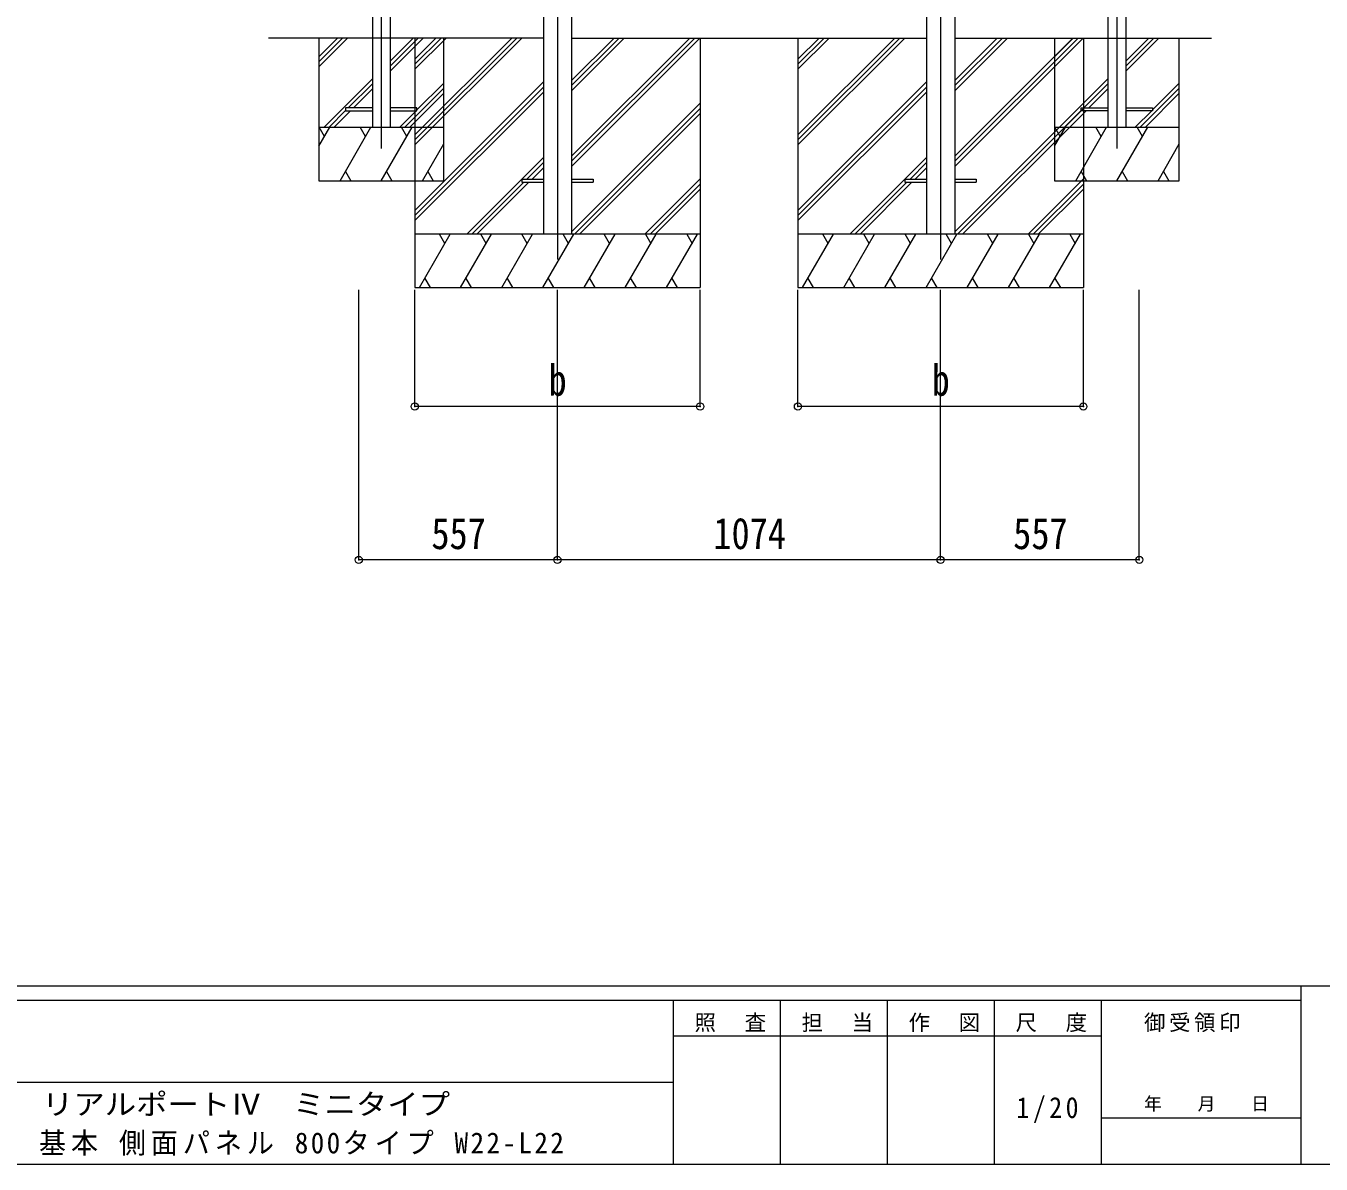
# Model space of a CAD drawing. Units: millimetres at full size, sheet at 1:20. Extents: x -5590 to 5652, y -3902 to 3858.
# Drawn here: x 18 to 3648, y -3902 to -710 of the extents above; entities that cross this region are included whole.
import ezdxf
from ezdxf.enums import TextEntityAlignment as Align

# ---------------------------------------------------------------- set-up
doc = ezdxf.new("R2010")
doc.units = ezdxf.units.MM
doc.header["$LTSCALE"] = 20
doc.header["$PDMODE"] = 32
doc.header["$PDSIZE"] = 20
for name, color, linetype, lineweight in [('0-0_0', 7, 'Continuous', 9), ('0-1_本体', 4, 'Continuous', 9), ('0-2_部品', 7, 'Continuous', 9), ('0-8_PARTS2', 2, 'Continuous', 9), ('0-A_寸法', 6, 'Continuous', 9), ('1-0_FRAME', 7, 'Continuous', 9), ('1-1_GLASS', 4, 'Continuous', 9), ('1-8', 2, 'Continuous', 9), ('F-0_240', 7, 'Continuous', 9)]:
    doc.layers.add(name, color=color, linetype=linetype, lineweight=lineweight)
doc.styles.add('ＭＳ ゴシック', font='')
doc.styles.get('ＭＳ ゴシック').set_extended_font_data('MS Gothic')

msp = doc.modelspace()

# ---------------------------------------------------------------- linework, layer by layer
at = {"layer": '0-0_0'}
for p, q in [((1468.11, -744.15), (697.39, -744.15)), ((1107.72, -744.15), (1107.72, -1444.14)), ((1107.72, -1015.65), (1379.22, -744.15)), ((1107.72, -1029.79), (1393.36, -744.15)), ((1107.72, -1043.93), (1407.5, -744.15)), ((1107.72, -803.51), (1167.09, -744.15)), ((1107.72, -817.66), (1181.23, -744.15)), ((1107.72, -831.8), (1195.37, -744.15)), ((1547.11, -1104.01), (1906.98, -744.15)), ((1547.11, -1075.73), (1878.7, -744.15)), ((1547.11, -1089.87), (1892.84, -744.15)), ((1547.11, -891.88), (1694.85, -744.15)), ((1547.11, -877.74), (1680.71, -744.15)), ((1547.11, -863.59), (1666.56, -744.15)), ((1547.11, -744.15), (2542.11, -744.15)), ((1907.72, -744.15), (1907.72, -1444.14)), ((2181.72, -744.15), (2181.72, -1444.14)), ((2181.72, -1015.65), (2453.22, -744.15)), ((2181.72, -1029.79), (2467.36, -744.15)), ((2181.72, -1043.93), (2481.5, -744.15)), ((2181.72, -803.51), (2241.09, -744.15)), ((2181.72, -817.66), (2255.23, -744.15)), ((2181.72, -831.8), (2269.37, -744.15)), ((2621.11, -1104.01), (2980.98, -744.15)), ((2621.11, -1075.73), (2952.7, -744.15)), ((2621.11, -1089.87), (2966.84, -744.15)), ((2621.11, -891.88), (2768.85, -744.15)), ((2621.11, -877.74), (2754.71, -744.15)), ((2621.11, -863.59), (2740.56, -744.15)), ((2621.11, -744.15), (3340.62, -744.15)), ((2981.72, -744.15), (2981.72, -1444.14)), ((1107.72, -1227.78), (1468.11, -867.38)), ((2181.72, -1227.78), (2542.11, -867.38)), ((1107.72, -1241.92), (1468.11, -881.53)), ((1107.72, -1256.06), (1468.11, -895.67)), ((2181.72, -1241.92), (2542.11, -881.53)), ((2181.72, -1256.06), (2542.11, -895.67)), ((1547.11, -1287.86), (1907.72, -927.26)), ((1554.97, -1294.15), (1907.72, -941.4)), ((2621.11, -1287.86), (2981.72, -927.26)), ((2628.97, -1294.15), (2981.72, -941.4)), ((1569.11, -1294.15), (1907.72, -955.54)), ((2643.11, -1294.15), (2981.72, -955.54)), ((1253.48, -1294.15), (1468.11, -1079.51)), ((2327.48, -1294.15), (2542.11, -1079.51)), ((1422.12, -1139.65), (1468.11, -1093.66)), ((1436.27, -1139.65), (1468.11, -1107.8)), ((2496.12, -1139.65), (2542.11, -1093.66)), ((2510.27, -1139.65), (2542.11, -1107.8)), ((1267.62, -1294.15), (1413.12, -1148.65)), ((1281.77, -1294.15), (1427.27, -1148.65)), ((1752.96, -1294.15), (1907.72, -1139.39)), ((1767.1, -1294.15), (1907.72, -1153.53)), ((2341.62, -1294.15), (2487.12, -1148.65)), ((2355.77, -1294.15), (2501.27, -1148.65)), ((2826.96, -1294.15), (2981.72, -1139.39)), ((2841.1, -1294.15), (2981.72, -1153.53)), ((1781.24, -1294.15), (1907.72, -1167.67)), ((2855.24, -1294.15), (2981.72, -1167.67)), ((1907.72, -1294.15), (1107.72, -1294.15)), ((1120.42, -1444.14), (1207.02, -1294.14)), ((1192.02, -1320.13), (1177.02, -1294.15)), ((1235.89, -1444.14), (1322.49, -1294.14)), ((1307.49, -1320.13), (1292.49, -1294.15)), ((1351.36, -1444.14), (1437.96, -1294.15)), ((1422.96, -1320.13), (1407.96, -1294.14)), ((1466.83, -1444.14), (1553.43, -1294.15)), ((1538.43, -1320.13), (1523.43, -1294.14)), ((1582.3, -1444.14), (1668.9, -1294.15)), ((1653.9, -1320.13), (1638.9, -1294.14)), ((1697.77, -1444.14), (1784.37, -1294.15)), ((1754.37, -1294.15), (1769.37, -1320.13)), ((1813.24, -1444.14), (1899.84, -1294.15)), ((1869.84, -1294.15), (1884.84, -1320.13)), ((2981.72, -1294.15), (2181.72, -1294.15)), ((2194.42, -1444.14), (2281.02, -1294.14)), ((2266.02, -1320.13), (2251.02, -1294.15)), ((2309.89, -1444.14), (2396.49, -1294.14)), ((2381.49, -1320.13), (2366.49, -1294.15)), ((2425.36, -1444.14), (2511.96, -1294.15)), ((2496.96, -1320.13), (2481.96, -1294.14)), ((2540.83, -1444.14), (2627.43, -1294.15)), ((2612.43, -1320.13), (2597.43, -1294.14)), ((2656.3, -1444.14), (2742.9, -1294.15)), ((2727.9, -1320.13), (2712.9, -1294.14)), ((2771.77, -1444.14), (2858.37, -1294.15)), ((2828.37, -1294.15), (2843.37, -1320.13)), ((2887.24, -1444.14), (2973.84, -1294.15)), ((2943.84, -1294.15), (2958.84, -1320.13)), ((1107.72, -1444.14), (1907.72, -1444.14)), ((1135.42, -1418.17), (1150.42, -1444.14)), ((1250.89, -1418.17), (1265.89, -1444.14)), ((1366.36, -1418.16), (1381.36, -1444.14)), ((1481.83, -1418.17), (1496.83, -1444.14)), ((1597.3, -1418.17), (1612.3, -1444.14)), ((1712.77, -1418.17), (1727.77, -1444.14)), ((1828.24, -1418.17), (1843.24, -1444.14)), ((2181.72, -1444.14), (2981.72, -1444.14)), ((2209.42, -1418.17), (2224.42, -1444.14)), ((2324.89, -1418.17), (2339.89, -1444.14)), ((2440.36, -1418.16), (2455.36, -1444.14)), ((2555.83, -1418.17), (2570.83, -1444.14)), ((2671.3, -1418.17), (2686.3, -1444.14)), ((2786.77, -1418.17), (2801.77, -1444.14)), ((2902.24, -1418.17), (2917.24, -1444.14))]:
    msp.add_line(p, q, dxfattribs=at)
at = {"layer": '0-1_本体'}
for p, q in [((1468.11, 1168.31), (1468.11, -1294.15)), ((1547.11, 1168.31), (1547.11, -1294.15)), ((2542.11, 1168.31), (2542.11, -1294.15)), ((2621.11, 1168.31), (2621.11, -1294.15))]:
    msp.add_line(p, q, dxfattribs=at)
at = {"layer": '0-2_部品', "color": 4}
for p, q in [((1407.72, -1139.65), (1468.11, -1139.65)), ((1407.72, -1139.65), (1407.72, -1148.65)), ((1407.72, -1148.65), (1468.11, -1148.65)), ((1547.11, -1139.65), (1607.72, -1139.65)), ((1547.11, -1148.65), (1607.72, -1148.65)), ((1607.72, -1139.65), (1607.72, -1148.65)), ((2481.72, -1139.65), (2481.72, -1148.65)), ((2481.72, -1139.65), (2542.11, -1139.65)), ((2481.72, -1148.65), (2542.11, -1148.65)), ((2621.11, -1139.65), (2681.72, -1139.65)), ((2621.11, -1148.65), (2681.72, -1148.65)), ((2681.72, -1139.65), (2681.72, -1148.65))]:
    msp.add_line(p, q, dxfattribs=at)
at = {"layer": '0-8_PARTS2'}
for p, q in [((1507.61, 1598.02), (1507.61, -1365.43)), ((2581.61, 1598.02), (2581.61, -1365.43))]:
    msp.add_line(p, q, dxfattribs=at)
at = {"layer": '0-A_寸法'}
for p, q in [((950.61, -2207.6), (950.61, -1450.01)), ((1107.61, -1777.46), (1107.61, -1450.01)), ((1507.61, -2207.6), (1507.61, -1450.01)), ((1907.61, -1777.46), (1907.61, -1450.01)), ((2181.72, -1777.46), (2181.72, -1450.01)), ((2581.61, -2207.6), (2581.61, -1450.01)), ((2981.72, -1777.46), (2981.72, -1450.01)), ((3138.61, -2207.6), (3138.61, -1450.01)), ((1907.61, -1777.46), (1107.61, -1777.46)), ((2981.72, -1777.46), (2181.72, -1777.46)), ((1507.61, -2207.6), (950.61, -2207.6)), ((2581.61, -2207.6), (1507.61, -2207.6)), ((3138.61, -2207.6), (2581.61, -2207.6))]:
    msp.add_line(p, q, dxfattribs=at)
for p in [(1107.61, -1777.46), (1907.61, -1777.46), (2181.72, -1777.46), (2981.72, -1777.46), (950.61, -2207.6), (1507.61, -2207.6), (2581.61, -2207.6), (3138.61, -2207.6)]:
    msp.add_point(p, dxfattribs=at)
at = {"layer": '1-0_FRAME'}
for p, q in [((838.72, -796.59), (891.06, -744.24)), ((838.72, -810.73), (905.21, -744.24)), ((838.72, -824.88), (919.35, -744.24)), ((838.72, -744.24), (838.72, -1144.24)), ((1038.72, -837.01), (1131.48, -744.24)), ((1038.72, -822.87), (1117.34, -744.24)), ((1038.72, -808.72), (1103.2, -744.24)), ((1188.72, -1144.24), (1188.72, -744.24)), ((2900.72, -796.59), (2953.06, -744.25)), ((2900.72, -810.73), (2967.21, -744.25)), ((2900.72, -824.88), (2981.35, -744.25)), ((2900.72, -744.25), (2900.72, -1144.25)), ((3100.72, -837.01), (3193.48, -744.25)), ((3100.72, -822.87), (3179.34, -744.25)), ((3100.72, -808.73), (3165.2, -744.25)), ((3250.72, -1144.25), (3250.72, -744.25)), ((853.19, -994.24), (988.72, -858.72)), ((1113.72, -945.86), (1188.72, -870.86)), ((2915.19, -994.25), (3050.72, -858.72)), ((3175.72, -945.86), (3250.72, -870.86)), ((921.34, -940.24), (988.72, -872.87)), ((935.48, -940.24), (988.72, -887.01)), ((1079.47, -994.24), (1188.72, -885)), ((1093.61, -994.24), (1188.72, -899.14)), ((2983.34, -940.25), (3050.72, -872.87)), ((2997.48, -940.25), (3050.72, -887.01)), ((3141.47, -994.25), (3250.72, -885)), ((3155.61, -994.25), (3250.72, -899.14)), ((867.34, -994.24), (913.72, -947.87)), ((881.48, -994.24), (927.48, -948.24)), ((1065.33, -994.24), (1111.33, -948.24)), ((2929.34, -994.25), (2975.72, -947.87)), ((2943.48, -994.25), (2989.48, -948.25)), ((3127.33, -994.25), (3173.33, -948.25)), ((838.72, -1047.36), (869.38, -994.24)), ((838.72, -994.24), (1188.72, -994.24)), ((854.38, -1020.23), (839.38, -994.24)), ((898.25, -1144.24), (984.85, -994.24)), ((969.85, -1020.23), (954.85, -994.24)), ((1013.72, -1144.24), (1100.32, -994.24)), ((1085.32, -1020.23), (1070.32, -994.24)), ((2900.72, -1047.36), (2931.38, -994.24)), ((2900.72, -994.25), (3250.72, -994.25)), ((2916.38, -1020.23), (2901.38, -994.24)), ((2960.25, -1144.24), (3046.85, -994.24)), ((3031.85, -1020.23), (3016.85, -994.25)), ((3075.72, -1144.24), (3162.32, -994.25)), ((3147.32, -1020.23), (3132.32, -994.24)), ((1129.19, -1144.24), (1188.72, -1041.14)), ((3191.19, -1144.24), (3250.72, -1041.14)), ((913.25, -1118.26), (928.25, -1144.24)), ((1028.72, -1118.26), (1043.72, -1144.24)), ((1144.19, -1118.26), (1159.19, -1144.24)), ((2975.25, -1118.27), (2990.25, -1144.24)), ((3090.72, -1118.26), (3105.72, -1144.24)), ((3206.19, -1118.27), (3221.19, -1144.24)), ((838.72, -1144.24), (1188.72, -1144.24)), ((2900.72, -1144.25), (3250.72, -1144.25))]:
    msp.add_line(p, q, dxfattribs=at)
at = {"layer": '1-1_GLASS'}
for p, q in [((988.72, 1135.96), (988.72, -994.24)), ((1038.72, 1135.96), (1038.72, -994.24)), ((3050.72, 1135.96), (3050.72, -994.25)), ((3100.72, 1135.96), (3100.72, -994.25)), ((988.72, -940.24), (913.72, -940.24)), ((3100.72, -940.24), (3175.72, -940.24)), ((1038.72, -948.24), (1113.72, -948.24)), ((3050.72, -948.24), (2975.72, -948.24))]:
    msp.add_line(p, q, dxfattribs=at)
for points in [[(913.72, -940.24), (913.72, -948.24), (988.72, -948.24)], [(1113.72, -948.24), (1113.72, -940.24), (1038.72, -940.24)], [(2975.72, -948.24), (2975.72, -940.24), (3050.72, -940.24)], [(3175.72, -940.24), (3175.72, -948.24), (3100.72, -948.24)]]:
    msp.add_lwpolyline(points, dxfattribs=at)
at = {"layer": '1-8'}
for p, q in [((1013.72, 1142.92), (1013.72, -1053.93)), ((3075.72, 1142.92), (3075.72, -1053.93))]:
    msp.add_line(p, q, dxfattribs=at)
at = {"layer": 'F-0_240', "color": 5}
for p, q in [((-5590.3, -3401.77), (5369.7, -3401.77)), ((3591.86, -3401.77), (3591.86, -3901.77)), ((-5590.3, -3441.77), (3591.86, -3441.77)), ((1831.86, -3441.77), (1831.86, -3901.77)), ((2131.86, -3441.77), (2131.86, -3901.77)), ((2431.86, -3441.77), (2431.86, -3901.77)), ((2731.86, -3441.77), (2731.86, -3901.77)), ((3031.86, -3441.77), (3031.86, -3901.77)), ((1831.86, -3541.77), (3031.86, -3541.77)), ((-2268.14, -3671.77), (1831.86, -3671.77)), ((3031.86, -3771.77), (3591.86, -3771.77)), ((-5590.3, -3901.77), (5369.7, -3901.77))]:
    msp.add_line(p, q, dxfattribs=at)

# ---------------------------------------------------------------- texts
at = {"layer": '0-A_寸法', "color": 7, "style": 'ＭＳ ゴシック', "width": 0.85}
for s, p in [('b', (1482.72, -1773.46)), ('b', (2556.61, -1773.46)), ('557', (1154.11, -2203.6)), ('1074', (1944.61, -2203.6)), ('557', (2785.11, -2203.6))]:
    msp.add_text(s, height=87.98, dxfattribs=at).set_placement(p, align=Align.BOTTOM_LEFT)
at = {"layer": 'F-0_240', "style": 'ＭＳ ゴシック', "width": 1.1}
msp.add_text('リアルポートⅣ\u3000ミニタイプ', height=58.65, dxfattribs=at).set_placement((62.48, -3780.7), align=Align.BOTTOM_LEFT)
at = {"layer": 'F-0_240', "style": 'ＭＳ ゴシック'}
msp.add_text('年\u3000\u3000月\u3000\u3000日', height=36.66, dxfattribs=at).set_placement((3151.86, -3761.77), align=Align.BOTTOM_LEFT)
at = {"layer": 'F-0_240', "attachment_point": 7, "style": 'ＭＳ ゴシック'}
for s, insert, char_height in [('\\T1.17;照\u3000査', (1891.86, -3531.77), 43.99), ('\\T1.17;担\u3000当', (2191.86, -3531.77), 43.99), ('\\T1.17;作\u3000図', (2491.86, -3531.77), 43.99), ('\\T1.17;尺\u3000度', (2791.86, -3531.77), 43.99), ('\\T1.17;御受領印', (3151.86, -3531.77), 43.99), ('\\T1.28;\\W0.9;1/20', (2794.36, -3786.77), 58.65), ('\\T1.18;\\W0.95;基本\\~側面パネル\\~800タイプ\\~W22-L22', (54, -3878.03), 58.65)]:
    msp.add_mtext(s, dxfattribs=dict(at, insert=insert, char_height=char_height))

doc.saveas('drawing.dxf')
